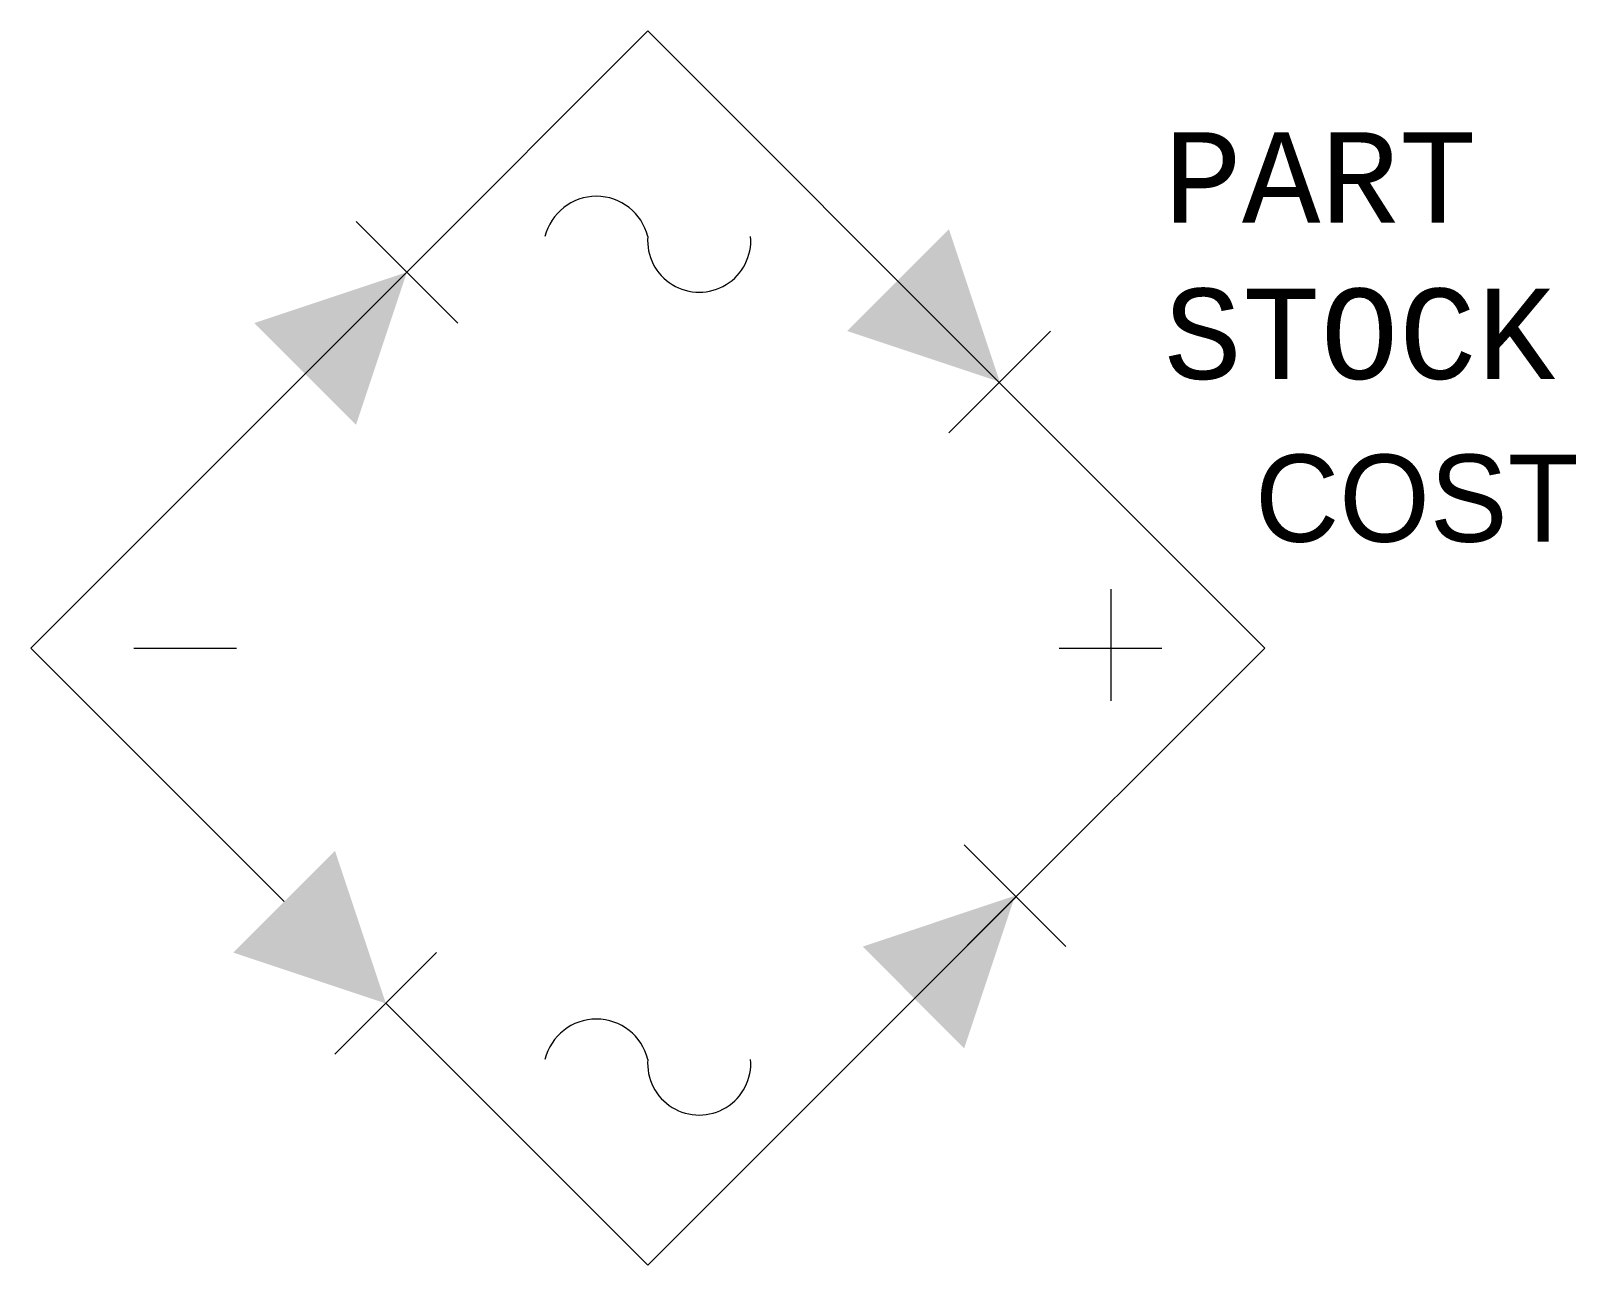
# Model space of a CAD drawing. Extents: x -0.75 to 1.13, y -1.5 to 0.
import ezdxf

# ---------------------------------------------------------------- set-up
doc = ezdxf.new("R2010")
doc.units = 0
doc.header["$MEASUREMENT"] = 0
doc.layers.get('0').update_dxf_attribs({"linetype": 'CONTINUOUS'})
doc.styles.add('MONOTXT', font='monotxt')
doc.styles.add('TXT', font='txt')

msp = doc.modelspace()

# ---------------------------------------------------------------- linework, layer by layer
for p, q in [((0, 0), (-0.2931, -0.2931)), ((0, 0), (0.4272, -0.4272)), ((-0.2311, -0.3551), (-0.3547, -0.2316)), ((-0.75, -0.75), (-0.2931, -0.2931)), ((0.3661, -0.4883), (0.4897, -0.3648)), ((0.75, -0.75), (0.4132, -0.4132)), ((-0.75, -0.75), (-0.4419, -1.0581)), ((0.75, -0.75), (0.3883, -1.1117)), ((0.3847, -0.9893), (0.5083, -1.1129)), ((0, -1.5), (0.4477, -1.0523)), ((-0.2567, -1.1202), (-0.3803, -1.2438)), ((0, -1.5), (-0.3183, -1.1817))]:
    msp.add_line(p, q)
at = {"color": 220}
for p, q in [((0.563, -0.6784), (0.563, -0.8142)), ((-0.625, -0.75), (-0.5, -0.75)), ((0.5, -0.75), (0.625, -0.75))]:
    msp.add_line(p, q, dxfattribs=at)
at = {"color": 32}
for centre, radius, start, end in [((-0.0625, -0.2654), 0.0644, 13.8222, 166.1778), ((0.0625, -0.2549), 0.0627, 175.5059, 4.4941), ((-0.0625, -1.2654), 0.0644, 13.8222, 166.1778), ((0.0625, -1.2549), 0.0627, 175.5059, 4.4941)]:
    msp.add_arc(centre, radius, start, end, dxfattribs=at)
for points in [[(0.2425, -0.3648), (0.3661, -0.2412), (0.4279, -0.4265)], [(-0.3547, -0.4787), (-0.4783, -0.3551), (-0.2929, -0.2933)], [(-0.3803, -0.9966), (-0.5039, -1.1202), (-0.3185, -1.182)], [(0.2612, -1.1129), (0.3847, -1.2365), (0.4465, -1.0511)]]:
    msp.add_solid(points)

# ---------------------------------------------------------------- texts
for tag, p, s, height, style, flags in [('PART', (0.6273, -0.2331), 'XXXXX', 0.11, 'MONOTXT', 8), ('STOCK', (0.6273, -0.4231), 'XXXXXXX', 0.11, 'MONOTXT', 8), ('COST', (0.7383, -0.6209), 'XX.XX', 0.10595, 'TXT', 9)]:
    msp.add_attdef(tag, p, s, height=height, dxfattribs=dict(style=style, flags=flags))

doc.saveas('drawing.dxf')
